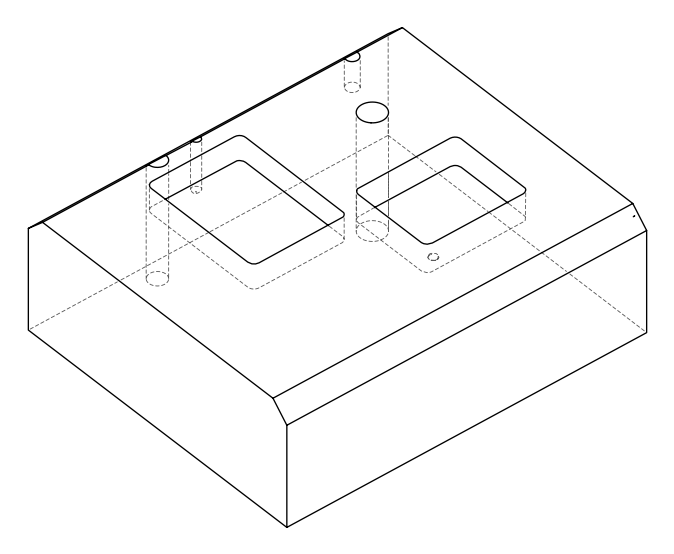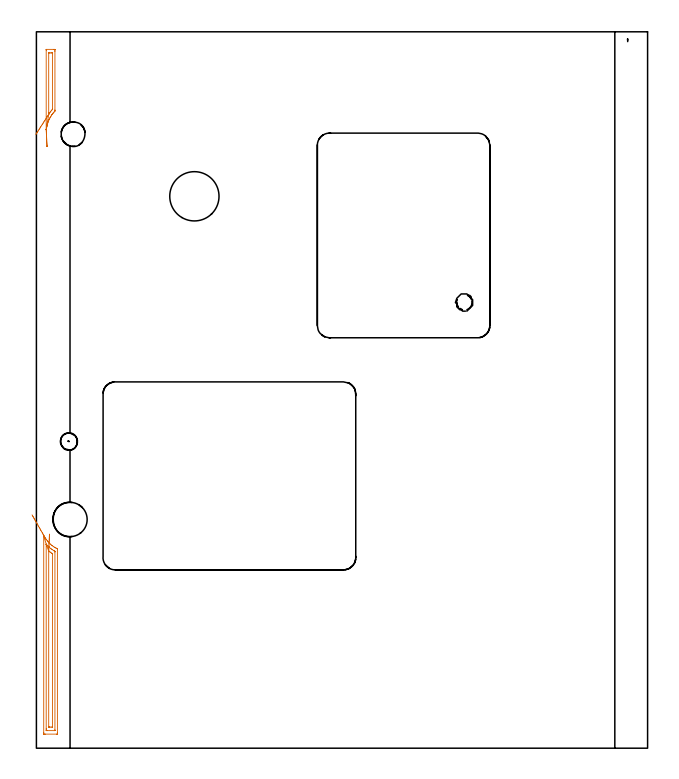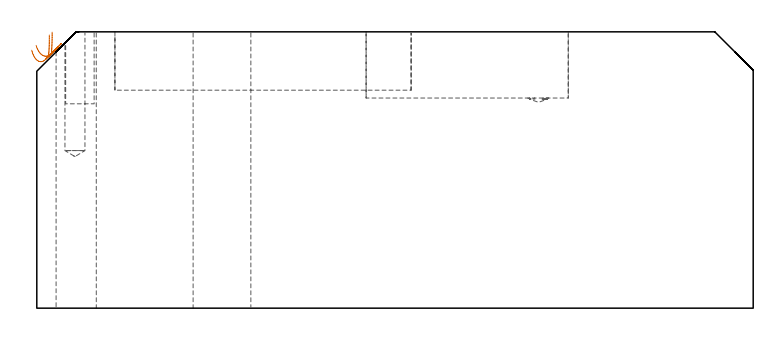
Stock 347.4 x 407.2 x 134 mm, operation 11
(PLAN: 15 operations, 10 tool changes, 113.1 min)
(1 SPOT_DRILL | STEP1HOLE | NXT0321_9005460120000 | 0.05 min | 184 mm3)
(2 SPOT_DRILL_1 | STEP1POCKET | NXT0321_9005460120000 | 0.03 min | 1 mm3)
(3 SPOT_DRILL_2 | STEP1POCKET_1 | NXT0321_9005460120000 | 0.03 min | 3504 mm3)
(4 DRILL_BLIND_HOLE_INTO_CENTER | STEP1HOLE | UGT0301_198 | 0.06 min | 398 mm3)
(5 GUN_DRILL_THROUGH_HOLE | STEP1HOLE | UGT0307_003 | 0.64 min | 4707 mm3)
(6 SPADE_DRILL_TO_ENLARGE_THROUGH_HOLE | STEP1HOLE | UGT0306_010 | 0.57 min | 34674 mm3)
(7 INDEXABLE_INSERT_DRILL_THROUGH_HOLE_FROM_SOLID | STEP1HOLE_1 | NXT0302_027 | 0.55 min | 82445 mm3)
(8 DRILL_BLIND_HOLE_INTO_CENTER_1 | STEP1POCKET | UGT0301_492 | 0.25 min | 4303 mm3)
(9 DRILL_BLIND_HOLE_INTO_CENTER_2 | STEP1POCKET_1 | NXT0301_059 | 0.02 min | 99 mm3)
(10 AREA_MILL | FG_CHAMFER_SURFACE | UGT0205_001 | 23.1 min | 70432 mm3)
(11 AREA_MILL_1 | FG_CHAMFER_SURFACE_1 | UGT0205_001 | 23.25 min | 73578 mm3)
(12 MILL_RECTANGULAR_POCKET | POCKET_RECTANGULAR_STRAIGHT | NXT0201_011 | Follow Part, ap 3, ae 75% | 34.58 min | 432978 mm3)
(13 MILL_RECTANGULAR_POCKET_1 | POCKET_RECTANGULAR_STRAIGHT_1 | NXT0201_011 | Follow Part, ap 3, ae 75% | 28.97 min | 361087 mm3)
(14 MILL_BLIND_HOLE_FROM_SOLID_MATERIAL | STEP1POCKET_2 | NXT0201_013 | Spiral | 0.84 min | 5082 mm3)
(15 BORE_BLIND_HOLE | STEP1POCKET_2 | UGT0332_073 | 0.15 min | 17 mm3)
(TOOL NXT0321_9005460120000 | NC Spot Drill, 142deg, 12mm, Carbide, Uncoated | D12 PA142 FL30 Z2)
(TOOL UGT0301_198 | Twist Drill 7.9 mm | D7.9 PA118 FL73 Z2)
(TOOL UGT0307_003 | Gun Drill 7 mm | D7 PA130 FL24 Z1)
(TOOL UGT0306_010 | Spade Drill 19.5mm | D19.5 PA132 FL10 Z2)
(TOOL NXT0302_027 | Index. Insert Drill 28mm [880-D2800L32-05] | D28 PA176 FL140 Z2)
(TOOL UGT0301_492 | Carbide Drill 9.7 mm | D9.7 PA118 FL87 Z2)
(TOOL NXT0301_059 | Carbide Drill 8.8mm [860.1-0880-026A1-MM 2214] | D8.8 PA140 FL47 Z2)
(TOOL UGT0205_001 | Chamfer Mill 20 x 3 x 45 deg. | D20 FL50 Z2)
(TOOL NXT0201_011 | ENDMILL 12mm [2P460-1200-NA 1630] | D12 FL38 Z6)
(TOOL NXT0201_013 | ENDMILL 10mm | D10 FL30 Z4)
(TOOL UGT0332_073 | 13.8 mm Rough Boring Bar | D13.8)
(OP 11 AREA_MILL_1, part 2 of 2)
G0 Z144.
X6.057 Y341.96
Z132.469
G1 Y341.954 Z131.597
X6.053 Y342.024 Z130.727
X6.046 Y342.17 Z129.867
X6.035 Y342.39 Z129.023
X6.02 Y342.683 Z128.201
X6.002 Y343.046 Z127.408
X5.98 Y343.476 Z126.65
X5.955 Y343.971 Z125.932
X5.927 Y344.527 Z125.26
X5.897 Y345.139 Z124.639
X5.863 Y345.803 Z124.074
X5.828 Y346.513 Z123.569
X5.79 Y347.265 Z123.128
X5.75 Y348.052 Z122.754
X5.709 Y348.869 Z122.45
X5.667 Y349.709 Z122.219
X5.624 Y350.566 Z122.062
X5.58 Y351.433 Z121.98
X5.577 Y351.49 Z121.977
X5.573 Y351.635 Z121.973
X5.572 Y351.714 Z121.972
X5.571 Y351.827 Z121.971
Y396.735
X5.574 Y397.082 Z121.974
X5.576 Y397.167 Z121.976
X5.577 Y397.183 Z121.977
X5.59 Y397.19 Z121.99
X5.645 Y397.194 Z122.045
X5.8 Y397.199 Z122.2
X9.837 Y397.2 Z126.237
X10.267 Y397.198 Z126.667
X10.475 Y397.192 Z126.875
X10.52 Y397.19 Z126.92
X10.523 Y397.113 Z126.923
X10.527 Y396.938 Z126.927
X10.528 Y396.735 Z126.928
X10.529 Y396.042 Z126.929
Y362.758
X10.528 Y362.411 Z126.928
X10.526 Y362.238 Z126.926
X10.522 Y362.153 Z126.922
X10.519 Y362.117 Z126.919
X10.07 Y361.63 Z126.47
X9.837 Y361.373 Z126.237
X9.649 Y361.157 Z126.049
X9.493 Y360.969 Z125.893
X9.25 Y360.662 Z125.65
X8.943 Y360.264 Z125.343
X8.863 Y360.155 Z125.263
X8.807 Y360.075 Z125.207
X8.504 Y359.62 Z124.904
X8.217 Y359.181 Z124.617
X8.153 Y359.078 Z124.553
X8.05 Y358.905 Z124.45
X7.826 Y358.512 Z124.226
X7.701 Y358.287 Z124.101
X7.512 Y357.931 Z123.912
X7.239 Y357.393 Z123.639
X7.212 Y357.338 Z123.612
X7.157 Y357.216 Z123.557
X6.947 Y356.709 Z123.347
X6.863 Y356.499 Z123.263
X6.699 Y356.063 Z123.099
X6.531 Y355.605 Z122.931
X6.465 Y355.403 Z122.865
X6.263 Y354.764 Z122.663
X6.251 Y354.723 Z122.651
X6.065 Y354.015 Z122.465
X6.015 Y353.816 Z122.415
X5.947 Y353.529 Z122.347
X5.894 Y353.292 Z122.294
X5.817 Y352.922 Z122.217
X5.788 Y352.776 Z122.188
X5.747 Y352.545 Z122.147
X5.668 Y352.028 Z122.068
X5.635 Y351.81 Z122.035
X5.58 Y351.433 Z121.98
X6.988 Y360.244 Z123.388
X6.986 Y360.246 Z123.386
X6.985 Y360.969 Z123.385
Y361.141
X6.986 Y394.947 Z123.386
X6.987 Y395.117 Z123.387
X6.99 Y395.175 Z123.39
X6.992 Y395.188 Z123.392
X7. Y395.192 Z123.4
X7.03 Y395.196 Z123.43
X7.157 Y395.198 Z123.557
X7.797 Y395.2 Z124.197
X8.691 Z125.091
X8.943 Y395.199 Z125.343
X9.027 Y395.196 Z125.427
X9.094 Y395.191 Z125.494
X9.108 Y395.188 Z125.508
X9.11 Y395.166 Z125.51
X9.112 Y395.118 Z125.512
X9.114 Y394.947 Z125.514
X9.115 Y394.776 Z125.515
X9.114 Y363.481 Z125.514
X9.112 Y363.309 Z125.512
X9.108 Y363.195 Z125.508
X9.103 Y363.122 Z125.503
X8.795 Y362.758 Z125.195
X8.462 Y362.345 Z124.862
X8.079 Y361.864 Z124.479
X8.067 Y361.847 Z124.467
X8.05 Y361.824 Z124.45
X7.699 Y361.321 Z124.099
X7.456 Y360.969 Z123.856
X7.337 Y360.789 Z123.737
X7.157 Y360.508 Z123.557
X6.988 Y360.244 Z123.388
X6.564 Y359.584 Z123.007
X6.123 Y358.898 Z122.696
X5.67 Y358.192 Z122.457
X5.207 Y357.471 Z122.293
X4.739 Y356.74 Z122.204
X4.268 Y356.006 Z122.19
X3.798 Y355.274 Z122.253
X3.332 Y354.549 Z122.391
X2.875 Y353.837 Z122.604
X2.43 Y353.144 Z122.89
X2. Y352.473 Z123.247
X1.588 Y351.832 Z123.671
X1.198 Y351.224 Z124.161
X0.833 Y350.655 Z124.711
X0.495 Y350.128 Z125.318
X0.186 Y349.647 Z125.978
X-0.09 Y349.217 Z126.685
X-0.332 Y348.84 Z127.434
G0 Z144.
X-2.464 Y132.62
Z125.092
G1 X-2.256 Y132.255 Z124.328
X-2.016 Y131.833 Z123.603
X-1.746 Y131.358 Z122.924
X-1.447 Y130.833 Z122.294
X-1.122 Y130.262 Z121.72
X-0.773 Y129.65 Z121.205
X-0.404 Y129.001 Z120.753
X-0.017 Y128.321 Z120.368
X0.386 Y127.614 Z120.053
X0.8 Y126.886 Z119.81
X1.223 Y126.142 Z119.641
X1.652 Y125.388 Z119.547
X2.084 Y124.63 Z119.529
X2.515 Y123.874 Z119.587
X2.941 Y123.125 Z119.721
X3.36 Y122.389 Z119.93
X3.769 Y121.671 Z120.211
X4.163 Y120.977 Z120.563
X4.793 Y119.868 Z121.193
X4.987 Y119.55 Z121.387
X5.37 Y118.955 Z121.77
X5.584 Y118.656 Z121.984
X6.194 Y117.832 Z122.594
X6.25 Y117.762 Z122.65
X6.263 Y117.746 Z122.663
X6.67 Y117.279 Z123.07
X7.036 Y116.868 Z123.436
X7.157 Y116.744 Z123.557
X7.955 Y115.974 Z124.355
X8.05 Y115.889 Z124.45
X8.632 Y115.391 Z125.032
X8.943 Y115.139 Z125.343
X9.019 Y115.08 Z125.419
X9.837 Y114.522 Z126.237
X10.363 Y114.185 Z126.763
X10.73 Y113.979 Z127.13
X11.191 Y113.724 Z127.591
X11.623 Y113.518 Z128.023
X11.777 Y113.443 Z128.177
X11.907 Y113.378 Z128.307
X11.937 Y113.358 Z128.337
X11.939 Y113.336 Z128.339
X11.941 Y113.291 Z128.341
X11.943 Y112.972 Z128.343
X11.942 Y8.676 Z128.342
X11.941 Y8.358 Z128.341
X11.936 Y8.037 Z128.336
X11.934 Y8.009 Z128.334
X11.918 Y8.006 Z128.318
X11.876 Y8.003 Z128.276
X11.792 Y8.001 Z128.192
X11.623 Y8. Z128.023
X5.153 Z121.553
X4.477 Y8.002 Z120.877
X4.256 Y8.004 Z120.656
X4.178 Y8.01 Z120.578
X4.164 Y8.033 Z120.564
X4.162 Y8.098 Z120.562
X4.158 Y8.676 Z120.558
X4.157 Y8.996 Z120.557
X4.158 Y120.582 Z120.558
X4.163 Y120.977 Z120.563
X5.575 Y115.933 Z121.975
X5.653 Y115.85 Z122.053
X5.839 Y115.648 Z122.239
X6.158 Y115.298 Z122.558
X6.263 Y115.184 Z122.663
X6.365 Y115.08 Z122.765
X7.157 Y114.321 Z123.557
X7.227 Y114.256 Z123.627
X7.306 Y114.185 Z123.706
X8.05 Y113.567 Z124.45
X8.396 Y113.291 Z124.796
X8.943 Y112.914 Z125.343
X9.72 Y112.397 Z126.12
X9.837 Y112.327 Z126.237
X10.006 Y112.227 Z126.406
X10.344 Y112.034 Z126.744
X10.489 Y111.949 Z126.889
X10.522 Y111.919 Z126.922
X10.524 Y111.893 Z126.924
X10.527 Y111.83 Z126.927
X10.528 Y111.705 Z126.928
X10.529 Y111.503 Z126.929
X10.528 Y10.465 Z126.928
X10.526 Y10.118 Z126.926
X10.524 Y10.033 Z126.924
X10.523 Y10.017 Z126.923
X10.51 Y10.01 Z126.91
X10.455 Y10.006 Z126.855
X10.3 Y10.001 Z126.7
X6.263 Y10. Z122.663
X5.833 Y10.002 Z122.233
X5.625 Y10.008 Z122.025
X5.58 Y10.01 Z121.98
X5.577 Y10.087 Z121.977
X5.573 Y10.262 Z121.973
X5.572 Y10.465 Z121.972
X5.571 Y11.158 Z121.971
X5.572 Y115.772 Z121.972
X5.573 Y115.872 Z121.973
X5.574 Y115.931 Z121.974
X5.575 Y115.933 Z121.975
X6.992 Y112.101 Z123.392
X7.003 Y112.098 Z123.403
X7.157 Y111.979 Z123.557
X7.762 Y111.503 Z124.162
X8.05 Y111.302 Z124.45
X8.682 Y110.87 Z125.082
X8.943 Y110.698 Z125.343
X9.077 Y110.609 Z125.477
X9.108 Y110.581 Z125.508
X9.11 Y110.565 Z125.51
X9.113 Y110.523 Z125.513
X9.114 Y110.438 Z125.514
Y12.253
X9.113 Y12.083 Z125.513
X9.11 Y12.026 Z125.51
X9.108 Y12.012 Z125.508
X9.1 Y12.008 Z125.5
X9.07 Y12.004 Z125.47
X8.943 Y12.002 Z125.343
X8.303 Y12. Z124.703
X7.409 Z123.809
X7.157 Y12.001 Z123.557
X7.073 Y12.003 Z123.473
X7.006 Y12.009 Z123.406
X6.992 Y12.011 Z123.392
X6.99 Y12.033 Z123.39
X6.988 Y12.081 Z123.388
X6.986 Y12.253 Z123.386
X6.985 Y12.424 Z123.385
X6.986 Y111.846 Z123.386
X6.987 Y111.961 Z123.387
X6.99 Y112.052 Z123.39
X6.992 Y112.101 Z123.392
X7.032 Y112.969 Z123.47
X7.072 Y113.827 Z123.624
X7.111 Y114.668 Z123.852
X7.149 Y115.486 Z124.153
X7.186 Y116.275 Z124.524
X7.221 Y117.028 Z124.962
X7.254 Y117.741 Z125.464
X7.285 Y118.407 Z126.027
X7.313 Y119.021 Z126.645
X7.339 Y119.58 Z127.315
X7.362 Y120.078 Z128.031
X7.382 Y120.511 Z128.788
X7.399 Y120.877 Z129.58
X7.413 Y121.173 Z130.4
X7.424 Y121.397 Z131.243
X7.431 Y121.546 Z132.103
X7.434 Y121.619 Z132.972
Y121.617 Z133.845
G0 Z144.
M5
M2
